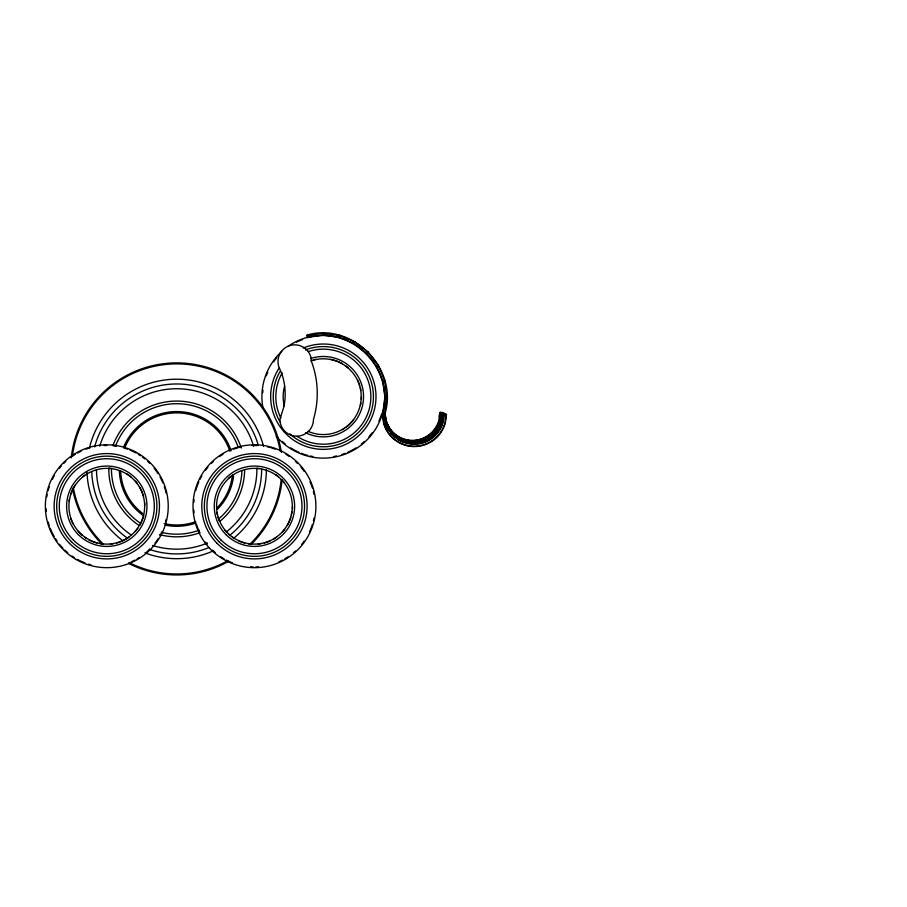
<?xml version="1.0" encoding="UTF-8"?>
<svg xmlns="http://www.w3.org/2000/svg" width="907" height="907" viewBox="0 0 907 907"><rect width="100%" height="100%" fill="white"/><g stroke="black" fill="none" stroke-linecap="round" stroke-linejoin="round"><path stroke-width="1.36" d="M382.346 413.943C395.611 369.637 351.791 324.831 307.235 337.665L306.895 335.091C352.301 321.634 398.717 368.593 384.976 413.864L382.346 413.943L383.536 422.979A32.164 31.949 -50 0 0 445.439 422.571L446.493 414.533C440.394 410.383 438.761 412.152 439.124 419.816A27.607 27.414 -50 0 1 385.09 412.991M384.931 409.17L385.452 405.248M439.77 417.356L440.428 412.356M440.065 420.326L441.176 412.662L440.541 412.583L439.566 420.054A27.822 27.629 -50 0 1 386.031 420.417A27.89 27.709 -50 0 0 439.714 420.134L440.689 412.651L441.675 412.9M440.099 412.368L441.664 413.127L440.677 420.667A28.389 28.196 -50 0 1 386.042 421.041M440.995 419.306L441.324 416.767M441.664 413.127L442.718 413.399L442.083 413.32L441.085 420.893A28.605 28.412 -50 0 1 386.042 421.267M442.128 414.476L441.301 420.825A29.047 28.843 -50 0 1 405.871 441.55M442.707 413.626L441.709 421.233A28.922 28.729 -50 0 1 386.053 421.608M443.206 413.864L442.208 421.517A29.183 28.979 -50 0 1 386.053 421.891M442.083 413.32L443.648 414.08L442.639 421.755A29.409 29.205 -50 0 1 386.065 422.129L385.056 413.263L384.398 413.263L384.987 413.717M443.648 414.08L446.131 414.476L445.088 422.469A31.813 31.598 -50 0 1 383.865 422.877L382.686 413.932L384.919 397.017L382.811 381.019L376.643 366.122L366.825 353.333L354.025 343.515L339.127 337.336L323.13 335.227L307.19 337.336M339.037 337.665L339.717 335.137M353.855 343.798L355.159 341.542M366.587 353.571L368.423 351.723M376.348 366.292L378.604 364.988M382.482 381.11L385.01 380.43M306.951 335.567L323.13 333.447L339.592 335.613L354.92 341.962L368.083 352.063L378.185 365.226L384.534 380.566L386.711 397.017L384.477 413.898L385.588 422.333A29.965 29.761 -50 0 0 444.26 414.204M311.022 335.205L313.709 334.853M384.579 397.017L387.187 397.017M384.364 413.479L385.033 413.377M384.353 413.637L385.01 413.592M324.502 333.787L327.234 334.15M343.368 337.359L347.188 338.935M352.29 341.055L354.83 342.109M441.176 412.662L440.212 420.417A28.151 27.958 -50 0 1 386.042 420.769M443.183 413.626L442.559 413.558L441.562 421.154A28.843 28.65 -50 0 1 386.053 421.528M443.693 413.875L443.058 413.796L442.06 421.438A29.103 28.911 -50 0 1 386.053 421.812M357.029 343.787L362.494 347.982M372.165 357.653L375.521 362.029M385.067 413.104L386.042 420.689M385.067 419.227L385.418 421.97M323.13 332.96L323.13 335.567M404.658 441.199A29.047 28.843 -50 0 1 390.407 431.301M388.298 428.172A29.047 28.843 -50 0 1 385.758 422.401M436.165 429.283A28.548 28.355 -50 0 1 434.646 431.267M430.179 435.575A28.548 28.355 -50 0 1 427.084 437.673M426.007 438.274A28.548 28.355 -50 0 1 420.224 440.553M417.81 441.108A28.548 28.355 -50 0 1 415.338 441.448M410.395 441.482A28.548 28.355 -50 0 1 407.923 441.176M395.554 435.813A28.548 28.355 -50 0 1 389.568 429.589M388.241 427.503A28.548 28.355 -50 0 1 385.407 420.667A28.468 28.276 -50 0 0 388.23 427.412M443.24 419.057A29.761 29.557 -50 0 1 438.33 430.95M436.743 433.024A29.761 29.557 -50 0 1 433.104 436.698M431.04 438.296A29.761 29.557 -50 0 1 422.957 442.344M421.721 442.718A29.761 29.557 -50 0 1 419.204 443.296M408.898 443.364A29.761 29.557 -50 0 1 406.381 442.82M405.146 442.469A29.761 29.557 -50 0 1 399.227 439.906M394.987 436.959A29.761 29.557 -50 0 1 391.348 433.342M389.761 431.29A29.761 29.557 -50 0 1 385.77 423.206M434.17 434.181A29.251 29.058 -50 0 1 432.299 435.916M428.127 438.863A29.251 29.058 -50 0 1 422.322 441.46M421.109 441.822A29.251 29.058 -50 0 1 418.626 442.389M408.49 442.457A29.251 29.058 -50 0 1 406.019 441.924M404.805 441.573A29.251 29.058 -50 0 1 398.989 439.056M395.826 436.959A29.251 29.058 -50 0 1 390.441 431.607M388.321 428.444A29.251 29.058 -50 0 1 385.77 422.639M440.337 421.687A28.729 28.536 -50 0 1 438.977 425.202M437.82 427.424A28.729 28.536 -50 0 1 430.462 435.87M427.344 437.968A28.729 28.536 -50 0 1 418.014 441.437M415.531 441.777A28.729 28.536 -50 0 1 413.048 441.902M408.071 441.505A28.729 28.536 -50 0 1 398.74 438.16M396.642 436.834A28.729 28.536 -50 0 1 393.706 434.498M392.81 433.648A28.729 28.536 -50 0 1 385.758 422.05M382.924 415.497A29.716 29.523 -50 0 1 382.811 412.923M443.217 416.279A29.58 29.387 -50 0 1 442.888 418.875M442.321 421.404A29.58 29.387 -50 0 1 441.085 425.054M439.385 428.535A29.58 29.387 -50 0 1 436.437 432.764M432.809 436.414A29.58 29.387 -50 0 1 428.603 439.396A29.512 29.307 -50 0 0 433.659 435.439M427.48 440.02A29.58 29.387 -50 0 1 421.494 442.389M419 442.967A29.58 29.387 -50 0 1 416.438 443.319M411.313 443.353A29.58 29.387 -50 0 1 408.751 443.035M399.137 439.6A29.58 29.387 -50 0 1 396.971 438.24M385.758 423.013A29.58 29.387 -50 0 0 388.343 428.875A29.512 29.307 -50 0 1 385.758 422.923M443.149 414.918A29.512 29.307 -50 0 1 442.741 418.796M442.174 421.313A29.512 29.307 -50 0 1 439.85 427.31M439.237 428.433A29.512 29.307 -50 0 1 435.451 433.625M427.378 439.895A29.512 29.307 -50 0 1 421.404 442.265M418.909 442.831A29.512 29.307 -50 0 1 415.077 443.274M412.526 443.296A29.512 29.307 -50 0 1 408.683 442.899M406.189 442.367A29.512 29.307 -50 0 1 400.214 440.088M398.014 438.818A29.512 29.307 -50 0 1 395.906 437.367M440.178 420.213A28.468 28.276 -50 0 1 433.693 432.095M431.029 434.668A28.468 28.276 -50 0 1 426.97 437.537M425.893 438.138A28.468 28.276 -50 0 1 420.134 440.428M417.719 440.972A28.468 28.276 -50 0 1 414.023 441.403M411.563 441.426A28.468 28.276 -50 0 1 407.867 441.04M405.452 440.519A28.468 28.276 -50 0 1 399.692 438.319M398.615 437.73A28.468 28.276 -50 0 1 390.293 430.485M442.457 422.911A29.829 29.636 -50 0 1 439.85 428.864M436.879 433.138A29.829 29.636 -50 0 1 433.229 436.823M428.977 439.827A29.829 29.636 -50 0 1 423.047 442.48M403.966 442.197A29.829 29.636 -50 0 1 399.261 440.031M395.021 437.083A29.829 29.636 -50 0 1 391.359 433.444M389.772 431.392A29.829 29.636 -50 0 1 388.389 429.215M387.187 426.925A29.829 29.636 -50 0 1 385.781 423.297M439.453 419.85A28.004 27.822 -50 0 1 437.242 425.542M436.664 426.607A28.004 27.822 -50 0 1 420.882 439.385M419.726 439.736A28.004 27.822 -50 0 1 414.93 440.609M408.864 440.519A28.004 27.822 -50 0 1 405.282 439.827M404.125 439.498A28.004 27.822 -50 0 1 385.894 421.37M385.566 420.213A28.004 27.822 -50 0 1 384.851 416.619M382.935 418.116A30.033 29.829 -50 0 1 382.482 412.912M282.111 480.041A106.006 106.006 0 0 1 251.647 543.894M228.473 561.433A106.006 106.006 0 0 1 128.579 563.406M101.731 543.894A106.006 106.006 0 0 1 72.447 488.227M71.256 457.842A106.006 106.006 0 0 1 281.397 452.378M266.42 469.633A89.736 89.736 0 0 1 233.462 538.429M213.542 550.764A89.736 89.736 0 0 1 144.893 552.862M122.06 540.13A89.736 89.736 0 0 1 87.015 472.411M89.487 447.729A89.736 89.736 0 0 1 263.54 446.391M261.658 468.942A84.975 84.975 0 0 1 230.571 534.642M209.2 547.443A84.975 84.975 0 0 1 149.349 549.393M127.173 537.998A84.975 84.975 0 0 1 91.754 471.731M94.611 446.947A84.975 84.975 0 0 1 258.393 445.598M281.136 479.939A105.031 105.031 0 0 1 249.969 544.177M227.997 560.583A105.031 105.031 0 0 1 129.021 562.533M103.398 544.177A105.031 105.031 0 0 1 73.41 488.057M72.549 455.235A105.031 105.031 0 0 1 280.206 451.176M226.603 531.717A80.213 80.213 0 0 0 256.896 468.239A38.049 38.049 0 0 1 259.413 468.511M207.386 543.044A80.213 80.213 0 0 1 152.546 545.436M131.232 535.028A80.213 80.213 0 0 1 96.482 469.645M99.781 446.153A80.213 80.213 0 0 1 253.586 446.153M244.652 469.656A37.867 37.867 0 0 0 227.668 533.01A37.867 37.867 0 0 0 291.034 516.038A37.867 37.867 0 0 0 244.652 469.656A67.889 67.889 0 0 1 220.129 521.106M200.13 532.647A67.889 67.889 0 0 1 159.779 534.688M138.669 525.187A67.889 67.889 0 0 1 108.806 468.25M112.978 445.496A67.889 67.889 0 0 1 241.285 448.081M241.908 470.926A65.259 65.259 0 0 1 219.449 518.226M199.223 530.176A65.259 65.259 0 0 1 161.718 532.454M140.143 522.999A65.259 65.259 0 0 1 111.436 469.599M115.45 446.403A65.259 65.259 0 0 1 238.36 447.639M233.564 476.424A57.368 57.368 0 0 1 217.737 509.02M196.105 522.92A57.368 57.368 0 0 1 165.176 525.142M143.952 516.049A57.368 57.368 0 0 1 119.35 470.994M123.681 446.992A57.368 57.368 0 0 1 231.115 450.813M232.26 476.254A56.053 56.053 0 0 1 216.796 508.101M195.663 521.684A56.053 56.053 0 0 1 164.133 523.566M142.558 513.407A56.053 56.053 0 0 1 120.665 470.948M124.894 447.491A56.053 56.053 0 0 1 229.868 451.221M143.215 517.273A38.049 38.049 0 0 1 139.746 525.266M137.728 528.396A38.049 38.049 0 0 1 135.392 531.332M128.953 537.171A38.049 38.049 0 0 1 125.824 539.189M124.735 539.79A38.049 38.049 0 0 1 116.64 542.998M113.001 543.781A38.049 38.049 0 0 1 110.518 544.109M103.069 544.109A38.049 38.049 0 0 1 100.586 543.781M96.947 542.998A38.049 38.049 0 0 1 88.852 539.79M86.709 538.554A38.049 38.049 0 0 1 84.634 537.171M81.698 534.835A38.049 38.049 0 0 1 78.195 531.332M73.24 524.178A38.049 38.049 0 0 1 70.757 518.453M69.068 501.265A38.049 38.049 0 0 1 69.476 498.805M70.757 494.02A38.049 38.049 0 0 1 73.24 488.295M73.841 487.206A38.049 38.049 0 0 1 75.145 485.109M82.65 476.821A38.049 38.049 0 0 1 84.634 475.302M109.271 468.261A38.049 38.049 0 0 1 111.765 468.511M126.878 473.919A38.049 38.049 0 0 1 130.937 476.821M135.392 481.141A38.049 38.049 0 0 1 136.98 483.068M139.746 487.206A38.049 38.049 0 0 1 143.555 496.39M144.666 502.512A38.049 38.049 0 0 1 144.825 505.006M166.083 519.394A60.735 60.735 0 0 1 165.459 521.956M161.831 531.921A60.735 60.735 0 0 1 160.04 535.459M158.022 538.86A60.735 60.735 0 0 1 154.972 543.214M149.734 549.177A60.735 60.735 0 0 1 145.846 552.748M139.417 557.465A60.735 60.735 0 0 1 137.161 558.837M134.848 560.095A60.735 60.735 0 0 1 131.266 561.83M91.074 564.902A60.735 60.735 0 0 1 88.546 564.165M84.793 562.839A60.735 60.735 0 0 1 77.571 559.483M74.17 557.465A60.735 60.735 0 0 1 71.97 555.991M67.742 552.748A60.735 60.735 0 0 1 64.782 550.096M62.934 548.247A60.735 60.735 0 0 1 59.431 544.257M57.039 541.06A60.735 60.735 0 0 1 55.565 538.86M54.193 536.604A60.735 60.735 0 0 1 50.191 528.237M49.273 525.743A60.735 60.735 0 0 1 48.128 521.956M46.291 511.514A60.735 60.735 0 0 1 46.121 508.872M46.767 496.991A60.735 60.735 0 0 1 47.232 494.372M48.128 490.517A60.735 60.735 0 0 1 49.273 486.73M52.334 479.361A60.735 60.735 0 0 1 54.193 475.869M59.431 468.216A60.735 60.735 0 0 1 61.143 466.175M63.853 463.296A60.735 60.735 0 0 1 65.746 461.47M70.882 457.253A60.735 60.735 0 0 1 75.292 454.305M77.571 452.99A60.735 60.735 0 0 1 81.108 451.198M86.029 449.158A60.735 60.735 0 0 1 89.804 447.922M104.158 445.564A60.735 60.735 0 0 1 106.799 445.507M113.398 445.859A60.735 60.735 0 0 1 116.039 446.21M123.783 447.922A60.735 60.735 0 0 1 127.558 449.158M130.041 450.121A60.735 60.735 0 0 1 136.016 452.99M138.295 454.305A60.735 60.735 0 0 1 140.517 455.733M142.705 457.253A60.735 60.735 0 0 1 144.814 458.874M147.841 461.47A60.735 60.735 0 0 1 149.734 463.296M154.156 468.216A60.735 60.735 0 0 1 158.022 473.613M160.04 477.014A60.735 60.735 0 0 1 162.909 482.989M164.314 486.73A60.735 60.735 0 0 1 165.108 489.247M165.459 490.517A60.735 60.735 0 0 1 166.083 493.079M361.394 396.676A38.049 38.049 0 0 1 361.315 399.159M360.884 402.889A38.049 38.049 0 0 1 360.396 405.327M353.526 419.839A38.049 38.049 0 0 1 351.111 422.696M350.249 423.592A38.049 38.049 0 0 1 346.508 426.868M344.479 428.319A38.049 38.049 0 0 1 342.37 429.635M313.493 359.92A38.049 38.049 0 0 1 315.908 359.353M330.772 359.353A38.049 38.049 0 0 1 333.186 359.92M334.377 360.26A38.049 38.049 0 0 1 342.37 363.718M345.499 365.748A38.049 38.049 0 0 1 348.435 368.072M357.471 379.84A38.049 38.049 0 0 1 359.762 385.645M360.396 388.026A38.049 38.049 0 0 1 360.884 390.475M310.84 360.929A37.867 37.867 0 0 1 361.19 398.105A37.867 37.867 0 0 1 308.199 431.392M310.432 358.616A40.191 40.191 0 0 1 363.446 399.318A40.191 40.191 0 0 1 305.557 432.718M284.208 405.814A40.191 40.191 0 0 1 284.526 386.28M308.403 351.565A47.527 47.527 0 0 1 370.464 402.878A47.527 47.527 0 0 1 297.235 436.392M280.875 418.025A47.527 47.527 0 0 1 282.19 372.913M305.398 349.909A50.089 50.089 0 0 1 366.734 371.643A50.089 50.089 0 0 1 354.852 435.621A50.089 50.089 0 0 1 289.809 433.897M279.957 421.721A50.089 50.089 0 0 1 279.957 371.632M303.187 348.027A52.663 52.663 0 0 1 375.872 393.003A52.663 52.663 0 0 1 310.16 447.673A52.663 52.663 0 0 1 279.163 368.004M382.697 412.583A61.449 61.449 0 0 1 276.284 436.188M262.837 407.356A61.449 61.449 0 0 1 281.816 351.394M288.109 346.338A61.449 61.449 0 0 1 307.439 337.325M381.269 414.93A60.735 60.735 0 0 1 378.933 421.143M372.323 432.582A60.735 60.735 0 0 1 368.99 436.732M364.387 441.448A60.735 60.735 0 0 1 361.36 444.045M355.963 447.911A60.735 60.735 0 0 1 347.812 452.264M345.352 453.285A60.735 60.735 0 0 1 341.588 454.611M336.508 455.972A60.735 60.735 0 0 1 333.901 456.493M312.779 456.493A60.735 60.735 0 0 1 310.183 455.972M307.62 455.348A60.735 60.735 0 0 1 301.339 453.285M298.879 452.264A60.735 60.735 0 0 1 290.728 447.911M285.32 444.045A60.735 60.735 0 0 1 282.292 441.448M262.735 392.72A60.735 60.735 0 0 1 262.962 390.078M266.261 375.917A60.735 60.735 0 0 1 267.758 372.21M273.585 361.859A60.735 60.735 0 0 1 276.828 357.63M296.464 342.211A60.735 60.735 0 0 1 302.587 339.603M292.507 506.231A38.049 38.049 0 0 1 292.428 508.714M290.875 517.273A38.049 38.049 0 0 1 287.406 525.266M284.639 529.405A38.049 38.049 0 0 1 282.224 532.262M276.612 537.171A38.049 38.049 0 0 1 273.483 539.189M270.161 540.901A38.049 38.049 0 0 1 264.3 542.998M260.66 543.781A38.049 38.049 0 0 1 258.178 544.109M250.729 544.109A38.049 38.049 0 0 1 248.246 543.781M244.607 542.998A38.049 38.049 0 0 1 238.745 540.901M234.369 538.554A38.049 38.049 0 0 1 232.294 537.171M230.31 535.652A38.049 38.049 0 0 1 228.428 534.008M226.682 532.262A38.049 38.049 0 0 1 225.038 530.38M219.29 520.799A38.049 38.049 0 0 1 218.031 517.273M217.397 514.881A38.049 38.049 0 0 1 216.909 512.444M228.428 478.465A38.049 38.049 0 0 1 233.314 474.588M275.581 474.588A38.049 38.049 0 0 1 278.596 476.821M282.224 480.211A38.049 38.049 0 0 1 283.868 482.093M291.895 511.888A37.867 37.867 0 0 1 291.374 514.677M314.015 518.101A60.735 60.735 0 0 1 313.448 520.686M312.382 524.484A60.735 60.735 0 0 1 309.491 531.921M304.208 541.06A60.735 60.735 0 0 1 301.816 544.257M295.501 551.003A60.735 60.735 0 0 1 293.505 552.748M288.177 556.739A60.735 60.735 0 0 1 284.821 558.837M282.508 560.095A60.735 60.735 0 0 1 278.914 561.83M258.404 566.841A60.735 60.735 0 0 1 255.763 566.954M253.144 566.954A60.735 60.735 0 0 1 250.502 566.841M232.441 562.839A60.735 60.735 0 0 1 226.387 560.095M224.086 558.837A60.735 60.735 0 0 1 220.718 556.739M215.401 552.748A60.735 60.735 0 0 1 212.442 550.096M207.091 544.257A60.735 60.735 0 0 1 205.47 542.148M199.415 531.921A60.735 60.735 0 0 1 196.524 524.484M194.075 512.84A60.735 60.735 0 0 1 193.849 510.188M193.849 502.285A60.735 60.735 0 0 1 194.075 499.632M195.787 490.517A60.735 60.735 0 0 1 198.86 481.764M199.994 479.361A60.735 60.735 0 0 1 201.853 475.869M205.47 470.325A60.735 60.735 0 0 1 207.93 467.184M211.501 463.296A60.735 60.735 0 0 1 213.406 461.47M219.63 456.482A60.735 60.735 0 0 1 222.952 454.305M233.689 449.158A60.735 60.735 0 0 1 237.464 447.922M238.734 447.57A60.735 60.735 0 0 1 241.285 446.947M251.817 445.564A60.735 60.735 0 0 1 257.089 445.564M267.61 446.947A60.735 60.735 0 0 1 270.173 447.57M271.431 447.922A60.735 60.735 0 0 1 275.206 449.158M285.954 454.305A60.735 60.735 0 0 1 289.276 456.482M295.501 461.47A60.735 60.735 0 0 1 297.394 463.296M300.965 467.184A60.735 60.735 0 0 1 304.208 471.413M310.035 481.764A60.735 60.735 0 0 1 312.382 487.989M313.448 491.787A60.735 60.735 0 0 1 314.015 494.372M284.016 406.257L279.923 419.408A16.768 16.768 0 0 0 296.691 436.176A16.768 16.768 0 0 0 313.459 419.408A90.904 90.904 0 0 0 311.509 361.587A16.768 16.768 0 0 0 292.553 344.966A16.768 16.768 0 0 0 278.551 365.929L282.043 374.444A63.343 63.343 0 0 1 284.016 406.257M82.084 534.937A37.867 37.867 0 0 0 143.998 513.283A37.867 37.867 0 0 0 94.294 470.484A37.867 37.867 0 0 0 82.084 534.937M78.376 534.654A40.191 40.191 0 0 0 145.608 516.639A40.191 40.191 0 0 0 96.391 467.422A40.191 40.191 0 0 0 78.376 534.654M73.195 539.846A47.527 47.527 0 0 0 152.693 518.532A47.527 47.527 0 0 0 94.498 460.337A47.527 47.527 0 0 0 73.195 539.846M71.37 541.66A50.089 50.089 0 0 0 155.176 519.201A50.089 50.089 0 0 0 93.829 457.854A50.089 50.089 0 0 0 71.37 541.66M69.556 543.474A52.663 52.663 0 0 0 157.659 519.87A52.663 52.663 0 0 0 93.16 455.371A52.663 52.663 0 0 0 69.556 543.474M76.075 559.449A61.449 61.449 0 0 0 168.237 506.231A61.449 61.449 0 0 0 76.075 453.024A61.449 61.449 0 0 0 76.075 559.449M223.734 559.449A61.449 61.449 0 0 0 315.897 506.231A61.449 61.449 0 0 0 223.734 453.024A61.449 61.449 0 0 0 223.734 559.449M226.036 534.654A40.191 40.191 0 0 0 293.267 516.639A40.191 40.191 0 0 0 244.051 467.422A40.191 40.191 0 0 0 226.036 534.654M220.843 539.846A47.527 47.527 0 0 0 300.353 518.532A47.527 47.527 0 0 0 242.146 460.337A47.527 47.527 0 0 0 220.843 539.846M219.029 541.66A50.089 50.089 0 0 0 302.836 519.201A50.089 50.089 0 0 0 241.489 457.854A50.089 50.089 0 0 0 219.029 541.66M217.215 543.474A52.663 52.663 0 0 0 305.319 519.87A52.663 52.663 0 0 0 240.82 455.371A52.663 52.663 0 0 0 217.215 543.474"/></g></svg>
